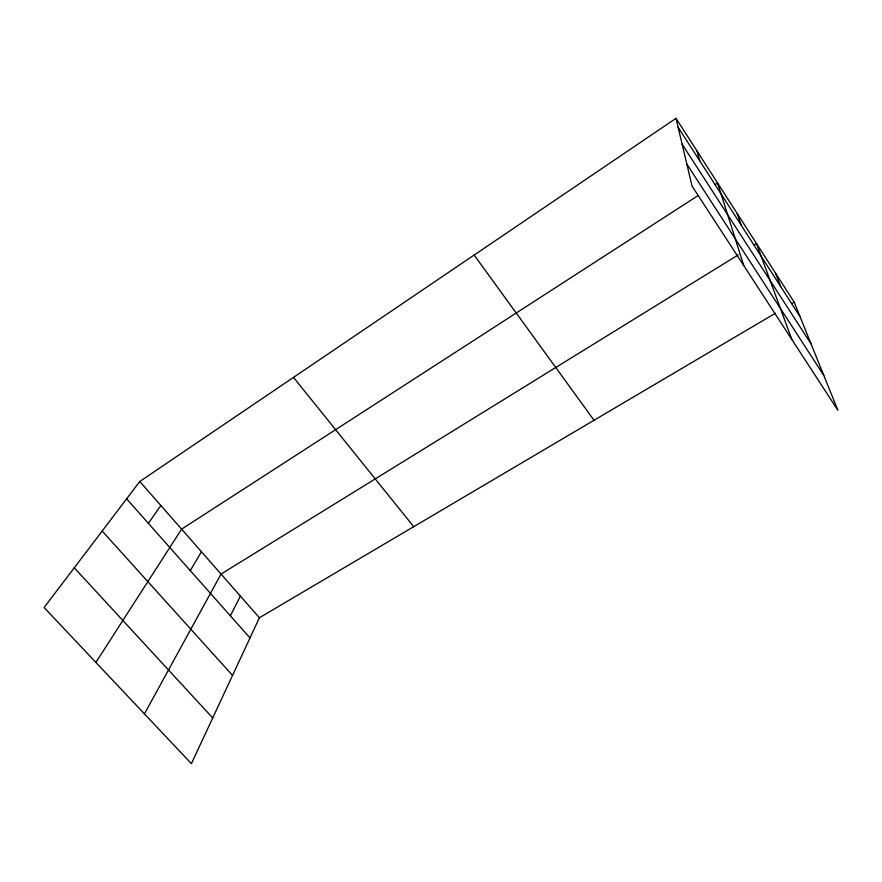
<?xml version="1.0" encoding="UTF-8"?>
<svg xmlns="http://www.w3.org/2000/svg" width="882" height="882" viewBox="0 0 882 882"><rect width="100%" height="100%" fill="white"/><g stroke="black" fill="none" stroke-linecap="round" stroke-linejoin="round"><path stroke-width="1.32" d="M775.355 313.264L259.407 617.753L191.405 763.669L44.1 607.522L139.786 481.495L676.009 118.331L794.175 302.151L837.9 410.295L692.05 186.102L676.009 118.331M230.367 615.823L240.367 596.056M144.439 713.88L221.051 574.061L738.234 254.876M190.28 570.599L201.471 551.757M95.884 662.415L181.615 529.134L698.059 195.595M148.374 523.346L160.855 505.485M715.28 184.47L717.573 182.993L743.791 265.625M754.242 244.998L756.524 243.586L791.838 339.493M791.827 303.54L794.175 302.151M74.264 567.799L212.716 717.937M102.169 531.041L232.539 675.403M126.633 498.815L249.992 637.962M139.786 481.495L259.407 617.753M293.497 377.397L413.724 526.686M474.152 255.041L594.038 420.273M686.835 164.052L823.799 375.423M678.137 127.284L800.018 316.594M682.139 144.218L811.01 343.804M775.51 273.111L780.791 286.738M737.22 213.543L741.31 225.417M696.978 150.954L699.79 160.921"/></g></svg>
